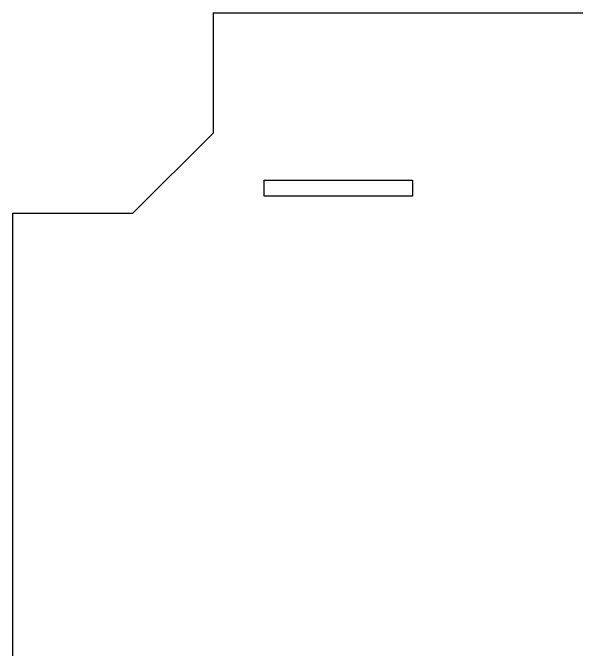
# Model space of a CAD drawing. Header units: metres. Extents: x 1323 to 1641, y 1334 to 1652.
# Drawn here: x 1323.1 to 1463.7, y 1493.1 to 1651.8 of the extents above; entities that cross this region are included whole.
import ezdxf

# ---------------------------------------------------------------- set-up
doc = ezdxf.new("R2010")
doc.units = ezdxf.units.M

msp = doc.modelspace()

# ---------------------------------------------------------------- linework, layer by layer
at = {"layer": 'GROUP0'}
for p, q in [((1373.07, 1651.84, 0), (1590.57, 1651.84, 0)), ((1373.07, 1651.84, 0), (1373.07, 1621.84, 0)), ((1353.07, 1601.84, 0), (1373.07, 1621.84, 0)), ((1385.82, 1606.09, 0), (1385.82, 1610.09, 0)), ((1385.82, 1610.09, 0), (1422.82, 1610.09, 0)), ((1422.82, 1610.09, 0), (1422.82, 1606.09, 0)), ((1422.82, 1606.09, 0), (1385.82, 1606.09, 0)), ((1323.07, 1601.84, 0), (1353.07, 1601.84, 0)), ((1323.07, 1384.34, 0), (1323.07, 1601.84, 0))]:
    msp.add_line(p, q, dxfattribs=at)

doc.saveas('drawing.dxf')
